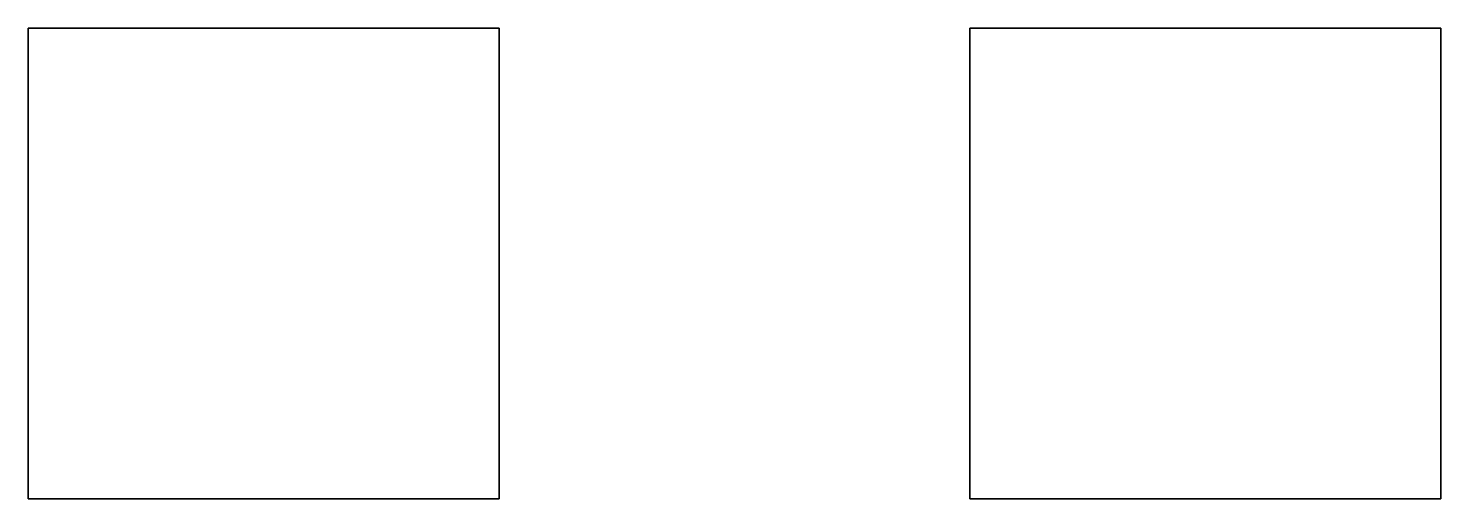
# Model space of a CAD drawing. Header units: millimetres. Extents: x 0 to 30, y 0 to 10.
import ezdxf

# ---------------------------------------------------------------- set-up
doc = ezdxf.new("R2010")
doc.units = ezdxf.units.MM

msp = doc.modelspace()

# ---------------------------------------------------------------- linework, layer by layer
at = {"layer": 'Cube'}
for points in [[(0, 0), (0, 10), (10, 10), (10, 0)], [(0, 0, 10), (10, 0, 10), (10, 10, 10), (0, 10, 10)], [(10, 10), (0, 10), (0, 10, 10), (10, 10, 10)], [(0, 10), (0, 0), (0, 0, 10), (0, 10, 10)], [(10, 0), (10, 10), (10, 10, 10), (10, 0, 10)], [(0, 0), (10, 0), (10, 0, 10), (0, 0, 10)]]:
    msp.add_3dface(points, dxfattribs=at)

# ---------------------------------------------------------------- meshes
at = {"layer": 'Poly'}
mesh = msp.add_polyface(dxfattribs=at)
corners = [(20, 0), (20, 10), (30, 10), (30, 0), (20, 0, 10), (30, 0, 10), (30, 10, 10), (20, 10, 10)]
mesh.append_faces([[corners[k] for k in face] for face in [(0, 1, 2, 3), (4, 5, 6, 7), (0, 3, 5, 4), (3, 2, 6, 5), (2, 1, 7, 6), (1, 0, 4, 7)]])

doc.saveas('drawing.dxf')
